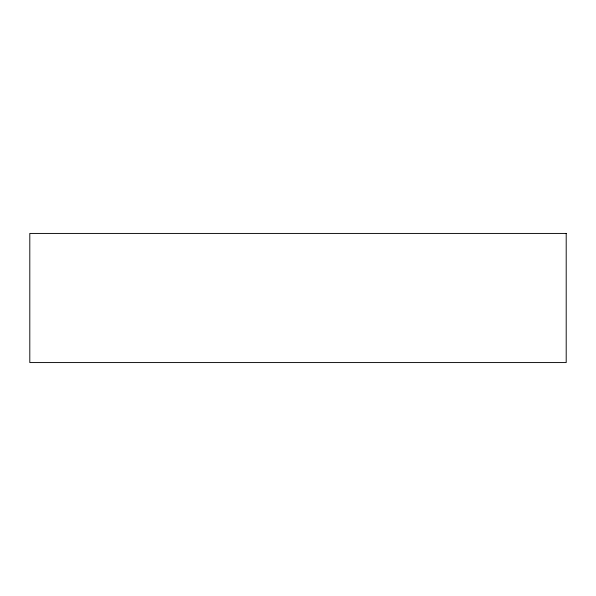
<?xml version="1.0" encoding="UTF-8"?>
<svg xmlns="http://www.w3.org/2000/svg" width="596" height="596" viewBox="0 0 596 596"><rect width="100%" height="100%" fill="white"/><g stroke="black" fill="none" stroke-linecap="round" stroke-linejoin="round"><path stroke-width="0.89" d="M566.2 233.431L29.8 233.431L29.8 362.569L566.2 362.569L566.2 233.431"/></g></svg>
